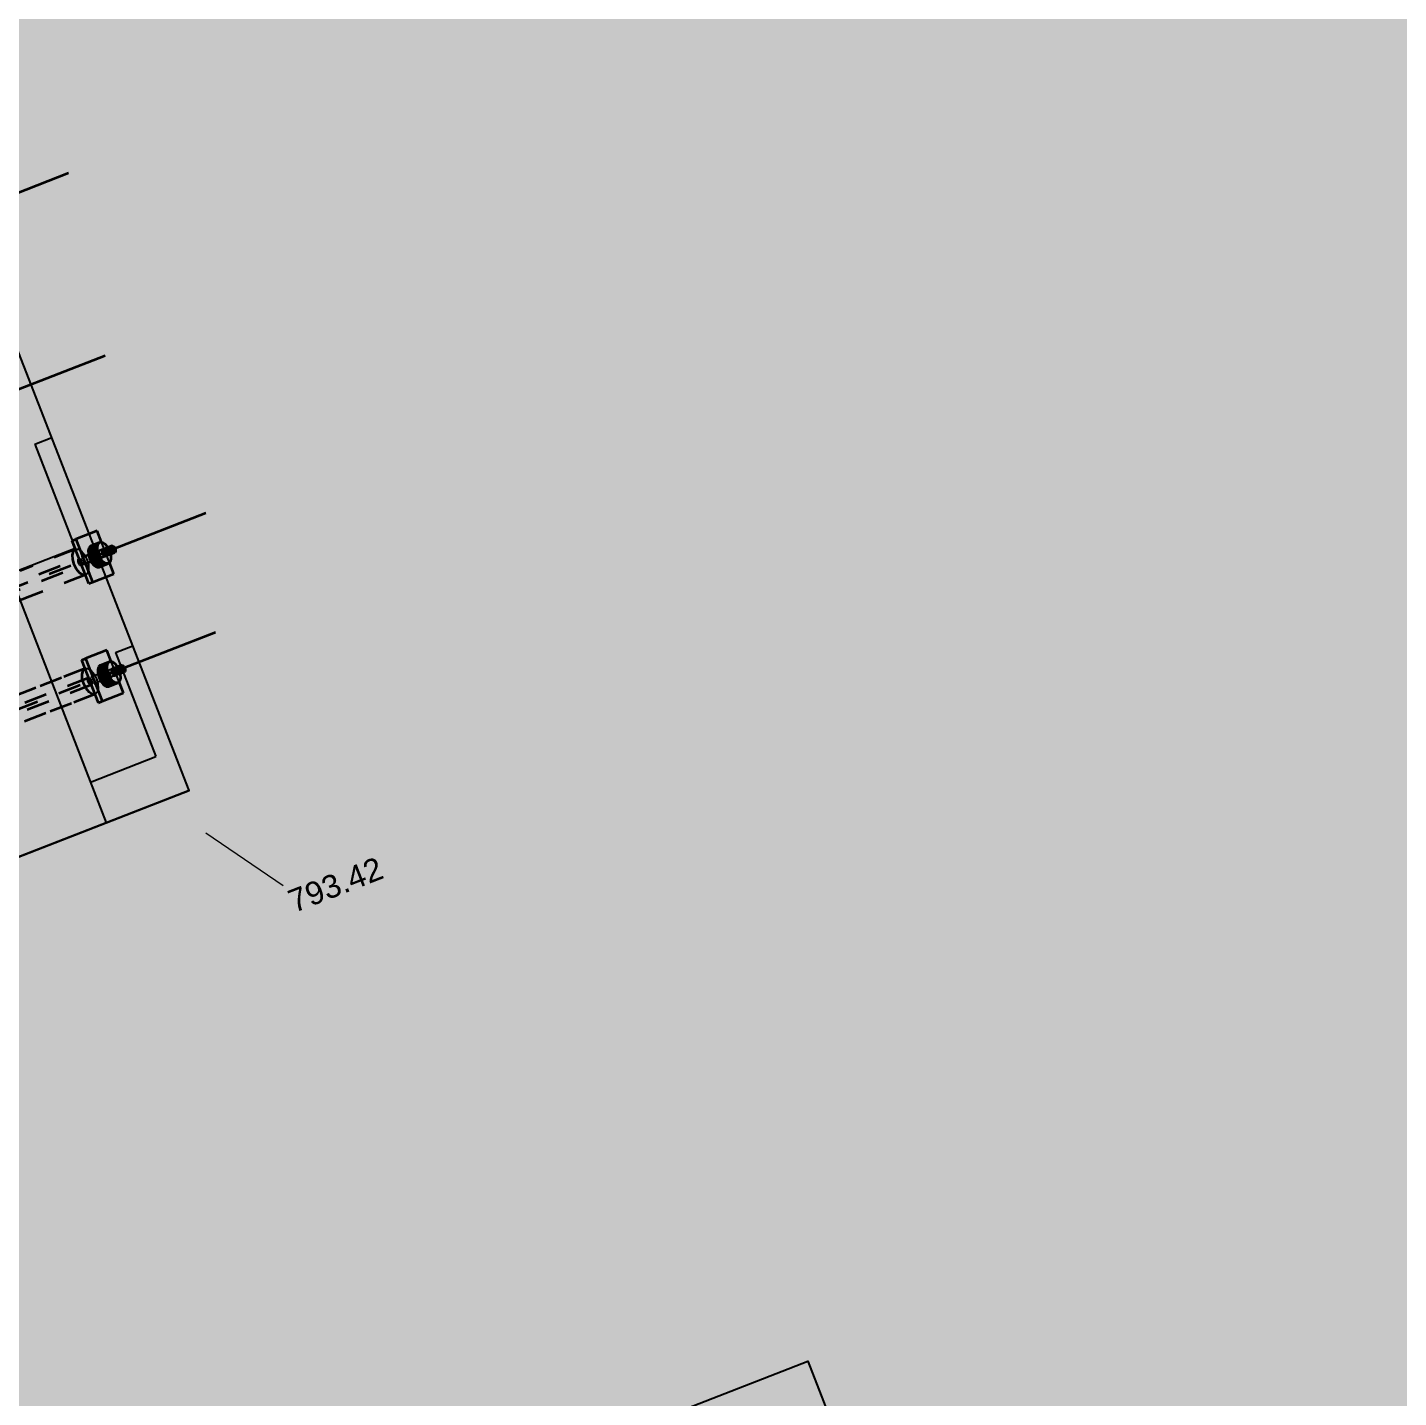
# Model space of a CAD drawing. Header units: metres. Extents: x 2688466 to 2688595, y 1221626 to 1221756.
# Drawn here: x 2688503.58 to 2688509.56, y 1221702.36 to 1221708.34 of the extents above; entities that cross this region are included whole.
import ezdxf

# ---------------------------------------------------------------- set-up
doc = ezdxf.new("R2010")
doc.units = ezdxf.units.M
doc.linetypes.add('AUSGEZOGEN', pattern=[0])
doc.linetypes.add('VERDECKT2_S2', pattern=[0.15, 0.1, -0.05])
for name, color, linetype, lineweight in [('Beton Ansicht', 7, 'AUSGEZOGEN', 35), ('Schnittbeschriftung', 7, 'AUSGEZOGEN', 50), ('Standard', 7, 'AUSGEZOGEN', 13)]:
    doc.layers.add(name, color=color, linetype=linetype, lineweight=lineweight)
doc.styles.add('ARIAL', font='arial.ttf')

msp = doc.modelspace()

# ---------------------------------------------------------------- hatches: boundary and pattern name
at = {"layer": 'Beton Ansicht', "linetype": 'AUSGEZOGEN', "lineweight": 13, "true_color": 0x006e6e, "transparency": 33554687}
for points in [[(2688503.8456, 1221705.9119), (2688503.8617, 1221705.9182), (2688503.7891, 1221706.1046), (2688503.773, 1221706.0983)], [(2688503.8617, 1221705.9182), (2688503.9549, 1221705.9545), (2688503.9358, 1221706.0036), (2688503.9305, 1221705.9987), (2688503.8902, 1221705.983), (2688503.8799, 1221705.983), (2688503.8684, 1221705.9902), (2688503.8575, 1221706.0033), (2688503.8487, 1221706.0205), (2688503.8436, 1221706.039), (2688503.8427, 1221706.0561), (2688503.8464, 1221706.0691), (2688503.8539, 1221706.0761), (2688503.8942, 1221706.0919), (2688503.9014, 1221706.0918), (2688503.8823, 1221706.1409), (2688503.7891, 1221706.1046)], [(2688503.9034, 1221705.3979), (2688503.9966, 1221705.4342), (2688503.9775, 1221705.4832), (2688503.9722, 1221705.4783), (2688503.9319, 1221705.4626), (2688503.9216, 1221705.4627), (2688503.9101, 1221705.4698), (2688503.8991, 1221705.483), (2688503.8904, 1221705.5001), (2688503.8852, 1221705.5187), (2688503.8844, 1221705.5357), (2688503.888, 1221705.5488), (2688503.8956, 1221705.5558), (2688503.9359, 1221705.5715), (2688503.9431, 1221705.5715), (2688503.924, 1221705.6205), (2688503.8308, 1221705.5842)], [(2688503.8873, 1221705.3916), (2688503.9034, 1221705.3979), (2688503.8308, 1221705.5842), (2688503.8147, 1221705.578)]]:
    msp.add_hatch(color=126, dxfattribs=at).paths.add_polyline_path(points)
at = {"layer": 'Beton Ansicht', "linetype": 'AUSGEZOGEN', "lineweight": 13, "transparency": 33554687}
for points in [[(2688503.8831, 1221706.0718), (2688503.8867, 1221706.0848), (2688503.8464, 1221706.0691), (2688503.8427, 1221706.0561)], [(2688503.8839, 1221706.0547), (2688503.8831, 1221706.0718), (2688503.8427, 1221706.0561), (2688503.8436, 1221706.039)], [(2688503.8891, 1221706.0362), (2688503.8839, 1221706.0547), (2688503.8436, 1221706.039), (2688503.8487, 1221706.0205)], [(2688503.8867, 1221706.0848), (2688503.8942, 1221706.0919), (2688503.8539, 1221706.0761), (2688503.8464, 1221706.0691)], [(2688503.8978, 1221706.0191), (2688503.8891, 1221706.0362), (2688503.8487, 1221706.0205), (2688503.8575, 1221706.0033)], [(2688503.927, 1221706.0715), (2688503.916, 1221706.0846), (2688503.9045, 1221706.0918), (2688503.8942, 1221706.0919), (2688503.8867, 1221706.0848), (2688503.8831, 1221706.0718), (2688503.8839, 1221706.0547), (2688503.8891, 1221706.0362), (2688503.8978, 1221706.0191), (2688503.9087, 1221706.0059), (2688503.9202, 1221705.9988), (2688503.9305, 1221705.9987), (2688503.9381, 1221706.0057), (2688503.9417, 1221706.0187), (2688503.9408, 1221706.0358), (2688503.94, 1221706.0389), (2688503.9182, 1221706.0304), (2688503.9149, 1221706.0304), (2688503.9112, 1221706.0327), (2688503.9077, 1221706.0369), (2688503.9049, 1221706.0424), (2688503.9033, 1221706.0483), (2688503.903, 1221706.0538), (2688503.9042, 1221706.0579), (2688503.9066, 1221706.0602), (2688503.9284, 1221706.0687)], [(2688503.9434, 1221706.0695), (2688503.9445, 1221706.0736), (2688503.9042, 1221706.0579), (2688503.903, 1221706.0538)], [(2688503.9436, 1221706.064), (2688503.9434, 1221706.0695), (2688503.903, 1221706.0538), (2688503.9033, 1221706.0483)], [(2688503.9453, 1221706.0581), (2688503.9436, 1221706.064), (2688503.9033, 1221706.0483), (2688503.9049, 1221706.0424)], [(2688503.9445, 1221706.0736), (2688503.9469, 1221706.0759), (2688503.9066, 1221706.0602), (2688503.9042, 1221706.0579)], [(2688503.9481, 1221706.0526), (2688503.9453, 1221706.0581), (2688503.9049, 1221706.0424), (2688503.9077, 1221706.0369)], [(2688503.9516, 1221706.0484), (2688503.9481, 1221706.0526), (2688503.9077, 1221706.0369), (2688503.9112, 1221706.0327)], [(2688503.9552, 1221706.0461), (2688503.9516, 1221706.0484), (2688503.9112, 1221706.0327), (2688503.9149, 1221706.0304)], [(2688503.9585, 1221706.0461), (2688503.9552, 1221706.0461), (2688503.9149, 1221706.0304), (2688503.9182, 1221706.0304)], [(2688503.9539, 1221706.0736), (2688503.9502, 1221706.0759), (2688503.9469, 1221706.0759), (2688503.9445, 1221706.0736), (2688503.9434, 1221706.0695), (2688503.9436, 1221706.064), (2688503.9453, 1221706.0581), (2688503.9481, 1221706.0526), (2688503.9516, 1221706.0484), (2688503.9552, 1221706.0461), (2688503.9585, 1221706.0461), (2688503.9609, 1221706.0483), (2688503.9621, 1221706.0525), (2688503.9618, 1221706.058), (2688503.9602, 1221706.0639), (2688503.9574, 1221706.0694)], [(2688503.8052, 1221706.0157), (2688503.8039, 1221706.0189), (2688503.8011, 1221706.0178), (2688503.7999, 1221706.0136)], [(2688503.8071, 1221706.0108), (2688503.8052, 1221706.0157), (2688503.7999, 1221706.0136), (2688503.8002, 1221706.0081)], [(2688503.8093, 1221706.0051), (2688503.8071, 1221706.0108), (2688503.8002, 1221706.0081), (2688503.8018, 1221706.0022)], [(2688503.8039, 1221706.0189), (2688503.8035, 1221706.02), (2688503.8011, 1221706.0178)], [(2688503.8115, 1221705.9994), (2688503.8093, 1221706.0051), (2688503.8018, 1221706.0022), (2688503.8046, 1221705.9967)], [(2688503.8134, 1221705.9946), (2688503.8115, 1221705.9994), (2688503.8046, 1221705.9967), (2688503.8081, 1221705.9925)], [(2688503.8147, 1221705.9914), (2688503.8134, 1221705.9946), (2688503.8081, 1221705.9925), (2688503.8118, 1221705.9902)], [(2688503.8151, 1221705.9902), (2688503.8147, 1221705.9914), (2688503.8118, 1221705.9902)], [(2688503.9087, 1221706.0059), (2688503.8978, 1221706.0191), (2688503.8575, 1221706.0033), (2688503.8684, 1221705.9902)], [(2688503.9202, 1221705.9988), (2688503.9087, 1221706.0059), (2688503.8684, 1221705.9902), (2688503.8799, 1221705.983)], [(2688503.9305, 1221705.9987), (2688503.9202, 1221705.9988), (2688503.8799, 1221705.983), (2688503.8902, 1221705.983)], [(2688503.9248, 1221705.5515), (2688503.9284, 1221705.5645), (2688503.888, 1221705.5488), (2688503.8844, 1221705.5357)], [(2688503.9284, 1221705.5645), (2688503.9359, 1221705.5715), (2688503.8956, 1221705.5558), (2688503.888, 1221705.5488)], [(2688503.9686, 1221705.5511), (2688503.9577, 1221705.5643), (2688503.9462, 1221705.5714), (2688503.9359, 1221705.5715), (2688503.9284, 1221705.5645), (2688503.9248, 1221705.5515), (2688503.9256, 1221705.5344), (2688503.9308, 1221705.5159), (2688503.9395, 1221705.4987), (2688503.9504, 1221705.4856), (2688503.9619, 1221705.4784), (2688503.9722, 1221705.4783), (2688503.9797, 1221705.4854), (2688503.9834, 1221705.4984), (2688503.9825, 1221705.5155), (2688503.9817, 1221705.5185), (2688503.9599, 1221705.51), (2688503.9566, 1221705.51), (2688503.9529, 1221705.5123), (2688503.9494, 1221705.5165), (2688503.9466, 1221705.522), (2688503.9449, 1221705.5279), (2688503.9447, 1221705.5334), (2688503.9458, 1221705.5376), (2688503.9483, 1221705.5398), (2688503.9701, 1221705.5483)], [(2688503.8428, 1221705.4974), (2688503.8416, 1221705.4933), (2688503.8469, 1221705.4953), (2688503.8456, 1221705.4986)], [(2688503.8452, 1221705.4997), (2688503.8428, 1221705.4974), (2688503.8456, 1221705.4986)], [(2688503.9256, 1221705.5344), (2688503.9248, 1221705.5515), (2688503.8844, 1221705.5357), (2688503.8852, 1221705.5187)], [(2688503.9308, 1221705.5159), (2688503.9256, 1221705.5344), (2688503.8852, 1221705.5187), (2688503.8904, 1221705.5001)], [(2688503.9395, 1221705.4987), (2688503.9308, 1221705.5159), (2688503.8904, 1221705.5001), (2688503.8991, 1221705.483)], [(2688503.9504, 1221705.4856), (2688503.9395, 1221705.4987), (2688503.8991, 1221705.483), (2688503.9101, 1221705.4698)], [(2688503.985, 1221705.5491), (2688503.9862, 1221705.5533), (2688503.9458, 1221705.5376), (2688503.9447, 1221705.5334)], [(2688503.9853, 1221705.5437), (2688503.985, 1221705.5491), (2688503.9447, 1221705.5334), (2688503.9449, 1221705.5279)], [(2688503.987, 1221705.5377), (2688503.9853, 1221705.5437), (2688503.9449, 1221705.5279), (2688503.9466, 1221705.522)], [(2688503.9862, 1221705.5533), (2688503.9886, 1221705.5555), (2688503.9483, 1221705.5398), (2688503.9458, 1221705.5376)], [(2688503.9897, 1221705.5322), (2688503.987, 1221705.5377), (2688503.9466, 1221705.522), (2688503.9494, 1221705.5165)], [(2688503.9932, 1221705.528), (2688503.9897, 1221705.5322), (2688503.9494, 1221705.5165), (2688503.9529, 1221705.5123)], [(2688503.9969, 1221705.5258), (2688503.9932, 1221705.528), (2688503.9529, 1221705.5123), (2688503.9566, 1221705.51)], [(2688504.0002, 1221705.5257), (2688503.9969, 1221705.5258), (2688503.9566, 1221705.51), (2688503.9599, 1221705.51)], [(2688503.9956, 1221705.5532), (2688503.9919, 1221705.5555), (2688503.9886, 1221705.5555), (2688503.9862, 1221705.5533), (2688503.985, 1221705.5491), (2688503.9853, 1221705.5437), (2688503.987, 1221705.5377), (2688503.9897, 1221705.5322), (2688503.9932, 1221705.528), (2688503.9969, 1221705.5258), (2688504.0002, 1221705.5257), (2688504.0026, 1221705.528), (2688504.0038, 1221705.5321), (2688504.0035, 1221705.5376), (2688504.0019, 1221705.5435), (2688503.9991, 1221705.549)], [(2688503.8416, 1221705.4933), (2688503.8419, 1221705.4878), (2688503.8488, 1221705.4905), (2688503.8469, 1221705.4953)], [(2688503.8419, 1221705.4878), (2688503.8435, 1221705.4819), (2688503.851, 1221705.4848), (2688503.8488, 1221705.4905)], [(2688503.8435, 1221705.4819), (2688503.8463, 1221705.4764), (2688503.8532, 1221705.4791), (2688503.851, 1221705.4848)], [(2688503.8463, 1221705.4764), (2688503.8498, 1221705.4722), (2688503.8551, 1221705.4742), (2688503.8532, 1221705.4791)], [(2688503.8498, 1221705.4722), (2688503.8535, 1221705.4699), (2688503.8563, 1221705.471), (2688503.8551, 1221705.4742)], [(2688503.8535, 1221705.4699), (2688503.8568, 1221705.4699), (2688503.8563, 1221705.471)], [(2688503.9619, 1221705.4784), (2688503.9504, 1221705.4856), (2688503.9101, 1221705.4698), (2688503.9216, 1221705.4627)], [(2688503.9722, 1221705.4783), (2688503.9619, 1221705.4784), (2688503.9216, 1221705.4627), (2688503.9319, 1221705.4626)]]:
    msp.add_hatch(color=5, dxfattribs=at).paths.add_polyline_path(points)
at = {"layer": 'Standard', "linetype": 'AUSGEZOGEN', "lineweight": 13, "transparency": 33554687}
h = msp.add_hatch(color=9, dxfattribs=at)
h.paths.add_polyline_path([(2688522.8435, 1221706.4694), (2688524.2412, 1221707.0137), (2688524.468, 1221706.4314), (2688525.6623, 1221706.8965), (2688526.336, 1221707.1599), (2688526.4706, 1221707.205), (2688526.9722, 1221707.3767), (2688527.0198, 1221707.3887), (2688527.061, 1221707.4025), (2688527.2486, 1221707.4464), (2688527.6239, 1221707.5409), (2688527.7232, 1221707.5574), (2688527.8054, 1221707.5766), (2688527.9982, 1221707.6028), (2688528.287, 1221707.6506), (2688528.4399, 1221707.663), (2688528.5628, 1221707.6797), (2688528.7317, 1221707.6867), (2688530.153, 1221707.8019), (2688529.4363, 1221709.6422), (2688529.4365, 1221709.6421), (2688528.1442, 1221712.9605), (2688520.3447, 1221709.9231), (2688520.646, 1221709.1496), (2688518.8475, 1221708.4492), (2688520.0524, 1221705.3555), (2688519.6797, 1221705.2104), (2688520.224, 1221703.8126), (2688515.8211, 1221702.0979), (2688515.2768, 1221703.4957), (2688514.9273, 1221703.3596), (2688513.7225, 1221706.4532), (2688510.8338, 1221705.3282), (2688508.2643, 1221711.9254), (2688502.4685, 1221709.6683), (2688504.283, 1221705.0092), (2688498.9716, 1221702.9406), (2688501.1128, 1221697.4428), (2688500.6003, 1221697.2432), (2688501.816, 1221694.1216), (2688522.13, 1221702.0325), (2688523.3957, 1221705.0515)])
h.paths.add_polyline_path([(2688504.5336, 1221696.9507), (2688504.1707, 1221697.8825), (2688507.7583, 1221699.2797), (2688508.1211, 1221698.3479)], flags=16)
h.paths.add_polyline_path([(2688506.3132, 1221704.2328), (2688506.6761, 1221703.301), (2688503.0886, 1221701.9039), (2688502.7257, 1221702.8357)], flags=16)
h.paths.add_polyline_path([(2688513.4404, 1221704.2292), (2688514.3476, 1221701.8997), (2688512.0181, 1221700.9924), (2688511.1108, 1221703.322)], flags=16)
h.paths.add_polyline_path([(2688506.2898, 1221699.0298), (2688505.564, 1221700.8934), (2688503.7562, 1221700.1894), (2688503.3933, 1221701.1212), (2688506.9809, 1221702.5184), (2688507.3438, 1221701.5866), (2688508.5458, 1221702.0547), (2688509.2716, 1221700.1911)], flags=16)
h.paths.add_polyline_path([(2688502.6694, 1221698.6125), (2688503.2138, 1221697.2147), (2688501.816, 1221696.6704), (2688501.4985, 1221697.4857), (2688502.0809, 1221697.7125), (2688501.8541, 1221698.2949)], flags=16)
at = {"layer": 'Standard', "linetype": 'AUSGEZOGEN', "lineweight": 13, "transparency": 33554559}
h = msp.add_hatch(color=7, dxfattribs=at)
h.set_gradient(color1=(140, 255, 140), color2=(140, 255, 140), one_color=1)
h.paths.add_polyline_path([(2688502.9031, 1221706.7619), (2688503.2446, 1221706.6115), (2688503.9207, 1221704.868), (2688504.283, 1221705.0092), (2688502.4685, 1221709.6683), (2688501.5163, 1221710.3383)], flags=0)
at = {"layer": 'Standard', "linetype": 'AUSGEZOGEN', "lineweight": 25, "transparency": 33554687}
h = msp.add_hatch(dxfattribs=at)
h.set_pattern_fill('MUSTER', scale=0.4875, angle=291.19, style=0, pattern_type=2)
h.set_pattern_definition([(291.19, (2688529.3055, 1221730.59835), (0.630751, -0.278326), [0.4875, -0.4875]), (21.19, (2688529.3055, 1221730.59835), (0.278326, 0.630751), [0.4875, -0.4875])])
h.paths.add_polyline_path([(2688504.283, 1221705.0092), (2688502.4685, 1221709.6683), (2688501.5163, 1221710.3383), (2688502.9031, 1221706.7619), (2688503.2446, 1221706.6115), (2688503.9209, 1221704.8681)], flags=0)
at = {"layer": 'Standard', "linetype": 'AUSGEZOGEN', "lineweight": 13, "transparency": 33554559}
h = msp.add_hatch(color=7, dxfattribs=at)
h.set_gradient(color1=(199, 199, 199), color2=(199, 199, 199), one_color=1)
h.paths.add_polyline_path([(2688501.7019, 1221704.0039), (2688503.9209, 1221704.8681), (2688503.2446, 1221706.6115), (2688501.0233, 1221705.7464)], flags=0)
h = msp.add_hatch(color=7, dxfattribs=at)
h.set_gradient(color1=(199, 199, 199), color2=(199, 199, 199), one_color=1)
h.paths.add_polyline_path([(2688503.0886, 1221701.9039), (2688506.6761, 1221703.301), (2688506.3132, 1221704.2328), (2688502.7257, 1221702.8357)], flags=0)
h = msp.add_hatch(color=7, dxfattribs=at)
h.set_gradient(color1=(160, 160, 160), color2=(160, 160, 160), one_color=1)
h.paths.add_polyline_path([(2688503.3933, 1221701.1212), (2688503.7562, 1221700.1894), (2688507.3438, 1221701.5866), (2688506.9809, 1221702.5184)], flags=0)

# ---------------------------------------------------------------- linework, layer by layer
at = {"layer": 'Beton Ansicht', "linetype": 'AUSGEZOGEN', "lineweight": 35, "transparency": 33554687}
for p, q in [((2688503.7569, 1221707.7018), (2688503.3534, 1221707.5446)), ((2688503.9168, 1221706.9055), (2688503.5133, 1221706.7484)), ((2688504.3562, 1221706.2181), (2688503.9527, 1221706.061)), ((2688503.773, 1221706.0983), (2688503.7891, 1221706.1046)), ((2688503.8456, 1221705.9119), (2688503.773, 1221706.0983)), ((2688503.8823, 1221706.1409), (2688503.7891, 1221706.1046)), ((2688503.7891, 1221706.1046), (2688503.8617, 1221705.9182)), ((2688503.9014, 1221706.0918), (2688503.8823, 1221706.1409)), ((2688503.7741, 1221706.037), (2688503.7785, 1221706.0526)), ((2688503.7751, 1221706.0165), (2688503.7741, 1221706.037)), ((2688503.7785, 1221706.0526), (2688503.7875, 1221706.061)), ((2688503.8464, 1221706.0691), (2688503.8427, 1221706.0561)), ((2688503.8427, 1221706.0561), (2688503.8436, 1221706.039)), ((2688503.8436, 1221706.039), (2688503.8487, 1221706.0205)), ((2688503.8539, 1221706.0761), (2688503.8464, 1221706.0691)), ((2688503.8539, 1221706.0761), (2688503.8942, 1221706.0919)), ((2688503.8831, 1221706.0718), (2688503.8867, 1221706.0848)), ((2688503.8839, 1221706.0547), (2688503.8831, 1221706.0718)), ((2688503.8891, 1221706.0362), (2688503.8839, 1221706.0547)), ((2688503.8867, 1221706.0848), (2688503.8942, 1221706.0919)), ((2688503.8978, 1221706.0191), (2688503.8891, 1221706.0362)), ((2688503.8942, 1221706.0919), (2688503.9045, 1221706.0918)), ((2688503.9042, 1221706.0579), (2688503.903, 1221706.0538)), ((2688503.903, 1221706.0538), (2688503.9033, 1221706.0483)), ((2688503.9033, 1221706.0483), (2688503.9049, 1221706.0424)), ((2688503.9066, 1221706.0602), (2688503.9042, 1221706.0579)), ((2688503.9045, 1221706.0918), (2688503.916, 1221706.0846)), ((2688503.9049, 1221706.0424), (2688503.9077, 1221706.0369)), ((2688503.9469, 1221706.0759), (2688503.9066, 1221706.0602)), ((2688503.9077, 1221706.0369), (2688503.9112, 1221706.0327)), ((2688503.916, 1221706.0846), (2688503.927, 1221706.0715)), ((2688503.9585, 1221706.0461), (2688503.9182, 1221706.0304)), ((2688503.927, 1221706.0715), (2688503.9284, 1221706.0687)), ((2688503.94, 1221706.0389), (2688503.9408, 1221706.0358)), ((2688503.9408, 1221706.0358), (2688503.9417, 1221706.0187)), ((2688503.9434, 1221706.0695), (2688503.9445, 1221706.0736)), ((2688503.9436, 1221706.064), (2688503.9434, 1221706.0695)), ((2688503.9453, 1221706.0581), (2688503.9436, 1221706.064)), ((2688503.9445, 1221706.0736), (2688503.9469, 1221706.0759)), ((2688503.9481, 1221706.0526), (2688503.9453, 1221706.0581)), ((2688503.9469, 1221706.0759), (2688503.9502, 1221706.0759)), ((2688503.9516, 1221706.0484), (2688503.9481, 1221706.0526)), ((2688503.9502, 1221706.0759), (2688503.9539, 1221706.0736)), ((2688503.9552, 1221706.0461), (2688503.9516, 1221706.0484)), ((2688503.9539, 1221706.0736), (2688503.9574, 1221706.0694)), ((2688503.9585, 1221706.0461), (2688503.9552, 1221706.0461)), ((2688503.9574, 1221706.0694), (2688503.9602, 1221706.0639)), ((2688503.9609, 1221706.0483), (2688503.9585, 1221706.0461)), ((2688503.9602, 1221706.0639), (2688503.9618, 1221706.058)), ((2688503.9621, 1221706.0525), (2688503.9609, 1221706.0483)), ((2688503.9618, 1221706.058), (2688503.9621, 1221706.0525)), ((2688503.7813, 1221705.9942), (2688503.7751, 1221706.0165)), ((2688503.7918, 1221705.9737), (2688503.7813, 1221705.9942)), ((2688503.7999, 1221706.0136), (2688503.8011, 1221706.0178)), ((2688503.8002, 1221706.0081), (2688503.7999, 1221706.0136)), ((2688503.8018, 1221706.0022), (2688503.8002, 1221706.0081)), ((2688503.8011, 1221706.0178), (2688503.8035, 1221706.02)), ((2688503.8046, 1221705.9967), (2688503.8018, 1221706.0022)), ((2688503.8081, 1221705.9925), (2688503.8046, 1221705.9967)), ((2688503.8118, 1221705.9902), (2688503.8081, 1221705.9925)), ((2688503.8151, 1221705.9902), (2688503.8118, 1221705.9902)), ((2688503.8487, 1221706.0205), (2688503.8575, 1221706.0033)), ((2688503.8575, 1221706.0033), (2688503.8684, 1221705.9902)), ((2688503.8684, 1221705.9902), (2688503.8799, 1221705.983)), ((2688503.8799, 1221705.983), (2688503.8902, 1221705.983)), ((2688503.8902, 1221705.983), (2688503.9305, 1221705.9987)), ((2688503.9087, 1221706.0059), (2688503.8978, 1221706.0191)), ((2688503.9202, 1221705.9988), (2688503.9087, 1221706.0059)), ((2688503.9112, 1221706.0327), (2688503.9149, 1221706.0304)), ((2688503.9149, 1221706.0304), (2688503.9182, 1221706.0304)), ((2688503.9305, 1221705.9987), (2688503.9202, 1221705.9988)), ((2688503.9381, 1221706.0057), (2688503.9305, 1221705.9987)), ((2688503.9549, 1221705.9545), (2688503.9358, 1221706.0036)), ((2688503.9417, 1221706.0187), (2688503.9381, 1221706.0057)), ((2688503.8049, 1221705.9579), (2688503.7918, 1221705.9737)), ((2688503.8187, 1221705.9493), (2688503.8049, 1221705.9579)), ((2688503.8311, 1221705.9492), (2688503.8187, 1221705.9493)), ((2688503.8456, 1221705.9119), (2688503.8617, 1221705.9182)), ((2688503.8617, 1221705.9182), (2688503.9549, 1221705.9545)), ((2688504.3979, 1221705.6978), (2688503.9944, 1221705.5406)), ((2688503.924, 1221705.6205), (2688503.8308, 1221705.5842)), ((2688503.9431, 1221705.5715), (2688503.924, 1221705.6205)), ((2688503.8147, 1221705.578), (2688503.8308, 1221705.5842)), ((2688503.8873, 1221705.3916), (2688503.8147, 1221705.578)), ((2688503.8308, 1221705.5842), (2688503.9034, 1221705.3979)), ((2688503.8956, 1221705.5558), (2688503.9359, 1221705.5715)), ((2688503.9248, 1221705.5515), (2688503.9284, 1221705.5645)), ((2688503.9284, 1221705.5645), (2688503.9359, 1221705.5715)), ((2688503.9359, 1221705.5715), (2688503.9462, 1221705.5714)), ((2688503.9462, 1221705.5714), (2688503.9577, 1221705.5643)), ((2688503.9577, 1221705.5643), (2688503.9686, 1221705.5511)), ((2688503.8158, 1221705.5166), (2688503.8202, 1221705.5323)), ((2688503.8168, 1221705.4961), (2688503.8158, 1221705.5166)), ((2688503.8202, 1221705.5323), (2688503.8292, 1221705.5407)), ((2688503.8416, 1221705.4933), (2688503.8428, 1221705.4974)), ((2688503.8428, 1221705.4974), (2688503.8452, 1221705.4997)), ((2688503.888, 1221705.5488), (2688503.8844, 1221705.5357)), ((2688503.8844, 1221705.5357), (2688503.8852, 1221705.5187)), ((2688503.8852, 1221705.5187), (2688503.8904, 1221705.5001)), ((2688503.8956, 1221705.5558), (2688503.888, 1221705.5488)), ((2688503.8904, 1221705.5001), (2688503.8991, 1221705.483)), ((2688503.9256, 1221705.5344), (2688503.9248, 1221705.5515)), ((2688503.9308, 1221705.5159), (2688503.9256, 1221705.5344)), ((2688503.9395, 1221705.4987), (2688503.9308, 1221705.5159)), ((2688503.9504, 1221705.4856), (2688503.9395, 1221705.4987)), ((2688503.9458, 1221705.5376), (2688503.9447, 1221705.5334)), ((2688503.9447, 1221705.5334), (2688503.9449, 1221705.5279)), ((2688503.9449, 1221705.5279), (2688503.9466, 1221705.522)), ((2688503.9483, 1221705.5398), (2688503.9458, 1221705.5376)), ((2688503.9466, 1221705.522), (2688503.9494, 1221705.5165)), ((2688503.9886, 1221705.5555), (2688503.9483, 1221705.5398)), ((2688503.9494, 1221705.5165), (2688503.9529, 1221705.5123)), ((2688503.9529, 1221705.5123), (2688503.9566, 1221705.51)), ((2688503.9566, 1221705.51), (2688503.9599, 1221705.51)), ((2688504.0002, 1221705.5257), (2688503.9599, 1221705.51)), ((2688503.9686, 1221705.5511), (2688503.9701, 1221705.5483)), ((2688503.9834, 1221705.4984), (2688503.9797, 1221705.4854)), ((2688503.9817, 1221705.5185), (2688503.9825, 1221705.5155)), ((2688503.9825, 1221705.5155), (2688503.9834, 1221705.4984)), ((2688503.985, 1221705.5491), (2688503.9862, 1221705.5533)), ((2688503.9853, 1221705.5437), (2688503.985, 1221705.5491)), ((2688503.987, 1221705.5377), (2688503.9853, 1221705.5437)), ((2688503.9862, 1221705.5533), (2688503.9886, 1221705.5555)), ((2688503.9897, 1221705.5322), (2688503.987, 1221705.5377)), ((2688503.9886, 1221705.5555), (2688503.9919, 1221705.5555)), ((2688503.9932, 1221705.528), (2688503.9897, 1221705.5322)), ((2688503.9919, 1221705.5555), (2688503.9956, 1221705.5532)), ((2688503.9969, 1221705.5258), (2688503.9932, 1221705.528)), ((2688503.9956, 1221705.5532), (2688503.9991, 1221705.549)), ((2688504.0002, 1221705.5257), (2688503.9969, 1221705.5258)), ((2688503.9991, 1221705.549), (2688504.0019, 1221705.5435)), ((2688504.0026, 1221705.528), (2688504.0002, 1221705.5257)), ((2688504.0019, 1221705.5435), (2688504.0035, 1221705.5376)), ((2688504.0038, 1221705.5321), (2688504.0026, 1221705.528)), ((2688504.0035, 1221705.5376), (2688504.0038, 1221705.5321)), ((2688503.823, 1221705.4739), (2688503.8168, 1221705.4961)), ((2688503.8335, 1221705.4533), (2688503.823, 1221705.4739)), ((2688503.8466, 1221705.4375), (2688503.8335, 1221705.4533)), ((2688503.8419, 1221705.4878), (2688503.8416, 1221705.4933)), ((2688503.8435, 1221705.4819), (2688503.8419, 1221705.4878)), ((2688503.8463, 1221705.4764), (2688503.8435, 1221705.4819)), ((2688503.8498, 1221705.4722), (2688503.8463, 1221705.4764)), ((2688503.8604, 1221705.429), (2688503.8466, 1221705.4375)), ((2688503.8535, 1221705.4699), (2688503.8498, 1221705.4722)), ((2688503.8568, 1221705.4699), (2688503.8535, 1221705.4699)), ((2688503.8991, 1221705.483), (2688503.9101, 1221705.4698)), ((2688503.9101, 1221705.4698), (2688503.9216, 1221705.4627)), ((2688503.9216, 1221705.4627), (2688503.9319, 1221705.4626)), ((2688503.9319, 1221705.4626), (2688503.9722, 1221705.4783)), ((2688503.9619, 1221705.4784), (2688503.9504, 1221705.4856)), ((2688503.9722, 1221705.4783), (2688503.9619, 1221705.4784)), ((2688503.9797, 1221705.4854), (2688503.9722, 1221705.4783)), ((2688503.9966, 1221705.4342), (2688503.9775, 1221705.4832)), ((2688503.8728, 1221705.4289), (2688503.8604, 1221705.429)), ((2688503.8873, 1221705.3916), (2688503.9034, 1221705.3979)), ((2688503.9034, 1221705.3979), (2688503.9966, 1221705.4342))]:
    msp.add_line(p, q, dxfattribs=at)
at = {"layer": 'Beton Ansicht', "linetype": 'VERDECKT2_S2', "lineweight": 25, "transparency": 33554687}
for p, q in [((2688503.8456, 1221705.9119), (2688503.773, 1221706.0983)), ((2688503.7875, 1221706.061), (2688503.7999, 1221706.0609)), ((2688503.7999, 1221706.0609), (2688503.8137, 1221706.0524)), ((2688503.8137, 1221706.0524), (2688503.8268, 1221706.0366)), ((2688503.8268, 1221706.0366), (2688503.8373, 1221706.016)), ((2688503.8477, 1221706.0359), (2688503.8465, 1221706.0318)), ((2688503.8465, 1221706.0318), (2688503.8477, 1221706.0359)), ((2688503.8501, 1221706.0382), (2688503.8477, 1221706.0359)), ((2688503.8477, 1221706.0359), (2688503.8501, 1221706.0382)), ((2688503.8534, 1221706.0382), (2688503.8501, 1221706.0382)), ((2688503.8501, 1221706.0382), (2688503.8534, 1221706.0382)), ((2688503.8571, 1221706.0359), (2688503.8534, 1221706.0382)), ((2688503.8534, 1221706.0382), (2688503.8571, 1221706.0359)), ((2688503.8642, 1221706.0761), (2688503.8539, 1221706.0761)), ((2688503.8606, 1221706.0317), (2688503.8571, 1221706.0359)), ((2688503.8571, 1221706.0359), (2688503.8606, 1221706.0317)), ((2688503.8627, 1221706.038), (2688503.8638, 1221706.0422)), ((2688503.8638, 1221706.0422), (2688503.8627, 1221706.038)), ((2688503.8629, 1221706.0326), (2688503.8627, 1221706.038)), ((2688503.8627, 1221706.038), (2688503.8629, 1221706.0326)), ((2688503.8638, 1221706.0422), (2688503.8662, 1221706.0445)), ((2688503.8662, 1221706.0445), (2688503.8638, 1221706.0422)), ((2688503.8757, 1221706.0689), (2688503.8642, 1221706.0761)), ((2688503.8662, 1221706.0445), (2688503.8695, 1221706.0444)), ((2688503.8695, 1221706.0444), (2688503.8662, 1221706.0445)), ((2688503.8695, 1221706.0444), (2688503.8732, 1221706.0422)), ((2688503.8732, 1221706.0422), (2688503.8695, 1221706.0444)), ((2688503.8732, 1221706.0422), (2688503.8767, 1221706.0379)), ((2688503.8767, 1221706.0379), (2688503.8732, 1221706.0422)), ((2688503.8866, 1221706.0558), (2688503.8757, 1221706.0689)), ((2688503.8767, 1221706.0379), (2688503.8795, 1221706.0325)), ((2688503.8795, 1221706.0325), (2688503.8767, 1221706.0379)), ((2688503.8953, 1221706.0386), (2688503.8866, 1221706.0558)), ((2688503.9005, 1221706.0201), (2688503.8953, 1221706.0386)), ((2688503.9358, 1221706.0036), (2688503.9014, 1221706.0918)), ((2688503.9099, 1221706.0602), (2688503.9066, 1221706.0602)), ((2688503.9135, 1221706.0579), (2688503.9099, 1221706.0602)), ((2688503.917, 1221706.0537), (2688503.9135, 1221706.0579)), ((2688503.9198, 1221706.0482), (2688503.917, 1221706.0537)), ((2688503.9215, 1221706.0422), (2688503.9198, 1221706.0482)), ((2688503.9206, 1221706.0326), (2688503.9218, 1221706.0368)), ((2688503.9218, 1221706.0368), (2688503.9215, 1221706.0422)), ((2688503.9284, 1221706.0687), (2688503.9357, 1221706.0543)), ((2688503.9357, 1221706.0543), (2688503.94, 1221706.0389)), ((2688503.8035, 1221706.02), (2688503.8068, 1221706.02)), ((2688503.8068, 1221706.02), (2688503.8105, 1221706.0177)), ((2688503.8105, 1221706.0177), (2688503.814, 1221706.0135)), ((2688503.814, 1221706.0135), (2688503.8168, 1221706.008)), ((2688503.8175, 1221705.9925), (2688503.8151, 1221705.9902)), ((2688503.8168, 1221706.008), (2688503.8184, 1221706.0021)), ((2688503.8187, 1221705.9966), (2688503.8175, 1221705.9925)), ((2688503.8184, 1221706.0021), (2688503.8187, 1221705.9966)), ((2688503.8373, 1221706.016), (2688503.8435, 1221705.9938)), ((2688503.8435, 1221705.9938), (2688503.8445, 1221705.9733)), ((2688503.8465, 1221706.0318), (2688503.8468, 1221706.0263)), ((2688503.8468, 1221706.0263), (2688503.8465, 1221706.0318)), ((2688503.8468, 1221706.0263), (2688503.8484, 1221706.0204)), ((2688503.8484, 1221706.0204), (2688503.8468, 1221706.0263)), ((2688503.8484, 1221706.0204), (2688503.8512, 1221706.0149)), ((2688503.8512, 1221706.0149), (2688503.8484, 1221706.0204)), ((2688503.8512, 1221706.0149), (2688503.8547, 1221706.0107)), ((2688503.8547, 1221706.0107), (2688503.8512, 1221706.0149)), ((2688503.8547, 1221706.0107), (2688503.8584, 1221706.0084)), ((2688503.8584, 1221706.0084), (2688503.8547, 1221706.0107)), ((2688503.8584, 1221706.0084), (2688503.8617, 1221706.0084)), ((2688503.8617, 1221706.0084), (2688503.8584, 1221706.0084)), ((2688503.8633, 1221706.0262), (2688503.8606, 1221706.0317)), ((2688503.8606, 1221706.0317), (2688503.8633, 1221706.0262)), ((2688503.8617, 1221706.0084), (2688503.8641, 1221706.0106)), ((2688503.8641, 1221706.0106), (2688503.8617, 1221706.0084)), ((2688503.8646, 1221706.0267), (2688503.8629, 1221706.0326)), ((2688503.8629, 1221706.0326), (2688503.8646, 1221706.0267)), ((2688503.865, 1221706.0202), (2688503.8633, 1221706.0262)), ((2688503.8633, 1221706.0262), (2688503.865, 1221706.0202)), ((2688503.8641, 1221706.0106), (2688503.8653, 1221706.0148)), ((2688503.8653, 1221706.0148), (2688503.8641, 1221706.0106)), ((2688503.8674, 1221706.0212), (2688503.8646, 1221706.0267)), ((2688503.8646, 1221706.0267), (2688503.8674, 1221706.0212)), ((2688503.8653, 1221706.0148), (2688503.865, 1221706.0202)), ((2688503.865, 1221706.0202), (2688503.8653, 1221706.0148)), ((2688503.8709, 1221706.017), (2688503.8674, 1221706.0212)), ((2688503.8674, 1221706.0212), (2688503.8709, 1221706.017)), ((2688503.8745, 1221706.0147), (2688503.8709, 1221706.017)), ((2688503.8709, 1221706.017), (2688503.8745, 1221706.0147)), ((2688503.8778, 1221706.0146), (2688503.8745, 1221706.0147)), ((2688503.8745, 1221706.0147), (2688503.8778, 1221706.0146)), ((2688503.8802, 1221706.0169), (2688503.8778, 1221706.0146)), ((2688503.8778, 1221706.0146), (2688503.8802, 1221706.0169)), ((2688503.8795, 1221706.0325), (2688503.8811, 1221706.0265)), ((2688503.8811, 1221706.0265), (2688503.8795, 1221706.0325)), ((2688503.8814, 1221706.0211), (2688503.8802, 1221706.0169)), ((2688503.8802, 1221706.0169), (2688503.8814, 1221706.0211)), ((2688503.8811, 1221706.0265), (2688503.8814, 1221706.0211)), ((2688503.8814, 1221706.0211), (2688503.8811, 1221706.0265)), ((2688503.8902, 1221705.983), (2688503.8977, 1221705.99)), ((2688503.8977, 1221705.99), (2688503.9013, 1221706.003)), ((2688503.9013, 1221706.003), (2688503.9005, 1221706.0201)), ((2688503.9182, 1221706.0304), (2688503.9206, 1221706.0326)), ((2688503.8401, 1221705.9576), (2688503.8311, 1221705.9492)), ((2688503.8445, 1221705.9733), (2688503.8401, 1221705.9576)), ((2688503.8873, 1221705.3916), (2688503.8147, 1221705.578)), ((2688503.9775, 1221705.4832), (2688503.9431, 1221705.5715)), ((2688503.8292, 1221705.5407), (2688503.8416, 1221705.5406)), ((2688503.8416, 1221705.5406), (2688503.8553, 1221705.532)), ((2688503.9483, 1221705.5398), (2688503.8452, 1221705.4997)), ((2688503.8452, 1221705.4997), (2688503.8485, 1221705.4997)), ((2688503.8485, 1221705.4997), (2688503.8521, 1221705.4974)), ((2688503.8521, 1221705.4974), (2688503.8556, 1221705.4932)), ((2688503.8553, 1221705.532), (2688503.8685, 1221705.5162)), ((2688503.9599, 1221705.51), (2688503.8568, 1221705.4699)), ((2688503.8685, 1221705.5162), (2688503.8789, 1221705.4957)), ((2688503.8894, 1221705.5156), (2688503.8882, 1221705.5114)), ((2688503.8882, 1221705.5114), (2688503.8894, 1221705.5156)), ((2688503.8882, 1221705.5114), (2688503.8885, 1221705.5059)), ((2688503.8885, 1221705.5059), (2688503.8882, 1221705.5114)), ((2688503.8885, 1221705.5059), (2688503.8901, 1221705.5)), ((2688503.8901, 1221705.5), (2688503.8885, 1221705.5059)), ((2688503.8918, 1221705.5178), (2688503.8894, 1221705.5156)), ((2688503.8894, 1221705.5156), (2688503.8918, 1221705.5178)), ((2688503.8901, 1221705.5), (2688503.8929, 1221705.4945)), ((2688503.8929, 1221705.4945), (2688503.8901, 1221705.5)), ((2688503.8951, 1221705.5178), (2688503.8918, 1221705.5178)), ((2688503.8918, 1221705.5178), (2688503.8951, 1221705.5178)), ((2688503.8987, 1221705.5155), (2688503.8951, 1221705.5178)), ((2688503.8951, 1221705.5178), (2688503.8987, 1221705.5155)), ((2688503.9059, 1221705.5557), (2688503.8956, 1221705.5558)), ((2688503.9022, 1221705.5113), (2688503.8987, 1221705.5155)), ((2688503.8987, 1221705.5155), (2688503.9022, 1221705.5113)), ((2688503.905, 1221705.5058), (2688503.9022, 1221705.5113)), ((2688503.9022, 1221705.5113), (2688503.905, 1221705.5058)), ((2688503.9043, 1221705.5177), (2688503.9055, 1221705.5219)), ((2688503.9055, 1221705.5219), (2688503.9043, 1221705.5177)), ((2688503.9046, 1221705.5122), (2688503.9043, 1221705.5177)), ((2688503.9043, 1221705.5177), (2688503.9046, 1221705.5122)), ((2688503.9063, 1221705.5063), (2688503.9046, 1221705.5122)), ((2688503.9046, 1221705.5122), (2688503.9063, 1221705.5063)), ((2688503.9067, 1221705.4999), (2688503.905, 1221705.5058)), ((2688503.905, 1221705.5058), (2688503.9067, 1221705.4999)), ((2688503.9055, 1221705.5219), (2688503.9079, 1221705.5241)), ((2688503.9079, 1221705.5241), (2688503.9055, 1221705.5219)), ((2688503.9174, 1221705.5486), (2688503.9059, 1221705.5557)), ((2688503.909, 1221705.5008), (2688503.9063, 1221705.5063)), ((2688503.9063, 1221705.5063), (2688503.909, 1221705.5008)), ((2688503.9069, 1221705.4944), (2688503.9067, 1221705.4999)), ((2688503.9067, 1221705.4999), (2688503.9069, 1221705.4944)), ((2688503.9079, 1221705.5241), (2688503.9112, 1221705.5241)), ((2688503.9112, 1221705.5241), (2688503.9079, 1221705.5241)), ((2688503.9125, 1221705.4966), (2688503.909, 1221705.5008)), ((2688503.909, 1221705.5008), (2688503.9125, 1221705.4966)), ((2688503.9112, 1221705.5241), (2688503.9149, 1221705.5218)), ((2688503.9149, 1221705.5218), (2688503.9112, 1221705.5241)), ((2688503.9149, 1221705.5218), (2688503.9184, 1221705.5176)), ((2688503.9184, 1221705.5176), (2688503.9149, 1221705.5218)), ((2688503.9283, 1221705.5354), (2688503.9174, 1221705.5486)), ((2688503.9184, 1221705.5176), (2688503.9212, 1221705.5121)), ((2688503.9212, 1221705.5121), (2688503.9184, 1221705.5176)), ((2688503.9212, 1221705.5121), (2688503.9228, 1221705.5062)), ((2688503.9228, 1221705.5062), (2688503.9212, 1221705.5121)), ((2688503.9231, 1221705.5007), (2688503.9219, 1221705.4965)), ((2688503.9219, 1221705.4965), (2688503.9231, 1221705.5007)), ((2688503.9228, 1221705.5062), (2688503.9231, 1221705.5007)), ((2688503.9231, 1221705.5007), (2688503.9228, 1221705.5062)), ((2688503.937, 1221705.5183), (2688503.9283, 1221705.5354)), ((2688503.9422, 1221705.4998), (2688503.937, 1221705.5183)), ((2688503.943, 1221705.4827), (2688503.9422, 1221705.4998)), ((2688503.9515, 1221705.5398), (2688503.9483, 1221705.5398)), ((2688503.9552, 1221705.5375), (2688503.9515, 1221705.5398)), ((2688503.9587, 1221705.5333), (2688503.9552, 1221705.5375)), ((2688503.9615, 1221705.5278), (2688503.9587, 1221705.5333)), ((2688503.9599, 1221705.51), (2688503.9623, 1221705.5123)), ((2688503.9632, 1221705.5219), (2688503.9615, 1221705.5278)), ((2688503.9623, 1221705.5123), (2688503.9634, 1221705.5164)), ((2688503.9634, 1221705.5164), (2688503.9632, 1221705.5219)), ((2688503.9701, 1221705.5483), (2688503.9774, 1221705.534)), ((2688503.9774, 1221705.534), (2688503.9817, 1221705.5185)), ((2688503.8556, 1221705.4932), (2688503.8584, 1221705.4877)), ((2688503.8592, 1221705.4721), (2688503.8568, 1221705.4699)), ((2688503.8584, 1221705.4877), (2688503.8601, 1221705.4818)), ((2688503.8604, 1221705.4763), (2688503.8592, 1221705.4721)), ((2688503.8601, 1221705.4818), (2688503.8604, 1221705.4763)), ((2688503.8818, 1221705.4373), (2688503.8728, 1221705.4289)), ((2688503.8789, 1221705.4957), (2688503.8851, 1221705.4734)), ((2688503.8861, 1221705.4529), (2688503.8818, 1221705.4373)), ((2688503.8851, 1221705.4734), (2688503.8861, 1221705.4529)), ((2688503.8929, 1221705.4945), (2688503.8964, 1221705.4903)), ((2688503.8964, 1221705.4903), (2688503.8929, 1221705.4945)), ((2688503.8964, 1221705.4903), (2688503.9001, 1221705.488)), ((2688503.9001, 1221705.488), (2688503.8964, 1221705.4903)), ((2688503.9001, 1221705.488), (2688503.9034, 1221705.488)), ((2688503.9034, 1221705.488), (2688503.9001, 1221705.488)), ((2688503.9034, 1221705.488), (2688503.9058, 1221705.4903)), ((2688503.9058, 1221705.4903), (2688503.9034, 1221705.488)), ((2688503.9058, 1221705.4903), (2688503.9069, 1221705.4944)), ((2688503.9069, 1221705.4944), (2688503.9058, 1221705.4903)), ((2688503.9162, 1221705.4943), (2688503.9125, 1221705.4966)), ((2688503.9125, 1221705.4966), (2688503.9162, 1221705.4943)), ((2688503.9195, 1221705.4943), (2688503.9162, 1221705.4943)), ((2688503.9162, 1221705.4943), (2688503.9195, 1221705.4943)), ((2688503.9219, 1221705.4965), (2688503.9195, 1221705.4943)), ((2688503.9195, 1221705.4943), (2688503.9219, 1221705.4965)), ((2688503.9319, 1221705.4626), (2688503.9394, 1221705.4696)), ((2688503.9394, 1221705.4696), (2688503.943, 1221705.4827))]:
    msp.add_line(p, q, dxfattribs=at)
at = {"layer": 'Beton Ansicht', "linetype": 'VERDECKT2_S2', "lineweight": 35, "transparency": 33554687}
for p, q in [((2688503.9066, 1221706.0602), (2688501.393, 1221705.0812)), ((2688503.9527, 1221706.061), (2688501.8023, 1221705.2235)), ((2688503.7875, 1221706.061), (2688503.5453, 1221705.9667)), ((2688503.9182, 1221706.0304), (2688501.4046, 1221705.0514)), ((2688503.8311, 1221705.9492), (2688503.5888, 1221705.8549)), ((2688503.5888, 1221705.8549), (2688503.477, 1221705.8113)), ((2688503.9944, 1221705.5406), (2688497.3671, 1221702.9596)), ((2688503.8452, 1221705.4997), (2688497.3893, 1221702.9854)), ((2688503.7267, 1221705.5008), (2688503.6149, 1221705.4572)), ((2688503.8292, 1221705.5407), (2688503.7267, 1221705.5008)), ((2688503.8568, 1221705.4699), (2688497.4009, 1221702.9556)), ((2688503.6149, 1221705.4572), (2688502.2358, 1221704.9201)), ((2688503.7703, 1221705.3889), (2688503.6584, 1221705.3454)), ((2688503.8728, 1221705.4289), (2688503.7703, 1221705.3889)), ((2688503.6584, 1221705.3454), (2688502.2793, 1221704.8083))]:
    msp.add_line(p, q, dxfattribs=at)
at = {"layer": 'Schnittbeschriftung', "color": 1, "lineweight": 13, "transparency": 33554687}
msp.add_line((2688504.6927, 1221704.5931), (2688504.3556, 1221704.8228), dxfattribs=at)
at = {"layer": 'Schnittbeschriftung', "color": 7, "linetype": 'AUSGEZOGEN', "lineweight": 25, "transparency": 33554687}
msp.add_lwpolyline([(2688501.1128, 1221697.4428), (2688498.9716, 1221702.9406), (2688504.283, 1221705.0092), (2688502.4685, 1221709.6683), (2688508.2643, 1221711.9254), (2688510.8338, 1221705.3282)], dxfattribs=at)
at = {"layer": 'Schnittbeschriftung', "color": 7, "linetype": 'AUSGEZOGEN', "lineweight": 13, "transparency": 33554687}
msp.add_lwpolyline([(2688504.283, 1221705.0092), (2688503.9207, 1221704.868), (2688503.2446, 1221706.6115), (2688502.9031, 1221706.7619), (2688501.5163, 1221710.3383), (2688502.4685, 1221709.6683), (2688504.283, 1221705.0092)], close=True, dxfattribs=at)
at = {"layer": 'Standard', "color": 7, "linetype": 'AUSGEZOGEN', "lineweight": 25, "transparency": 33554687}
for points in [[(2688501.7019, 1221704.0039), (2688501.0233, 1221705.7464), (2688503.2446, 1221706.6115), (2688503.9209, 1221704.8681), (2688501.7019, 1221704.0039)], [(2688498.9716, 1221702.9406), (2688501.4559, 1221703.9081), (2688501.7019, 1221704.0039), (2688503.9209, 1221704.8681), (2688504.283, 1221705.0092), (2688498.9716, 1221702.9406)], [(2688503.3933, 1221701.1212), (2688506.9809, 1221702.5184), (2688507.3438, 1221701.5866), (2688503.7562, 1221700.1894), (2688503.3933, 1221701.1212)]]:
    msp.add_lwpolyline(points, close=True, dxfattribs=at)

# ---------------------------------------------------------------- texts
at = {"layer": 'Schnittbeschriftung', "color": 1, "lineweight": 13, "transparency": 33554687, "insert": (2688504.9402, 1221704.55), "char_height": 0.1, "width": 0.480198, "attachment_point": 8, "rotation": 21.27748, "style": 'ARIAL'}
msp.add_mtext('\\W1.00;793.42', dxfattribs=at)

doc.saveas('drawing.dxf')
